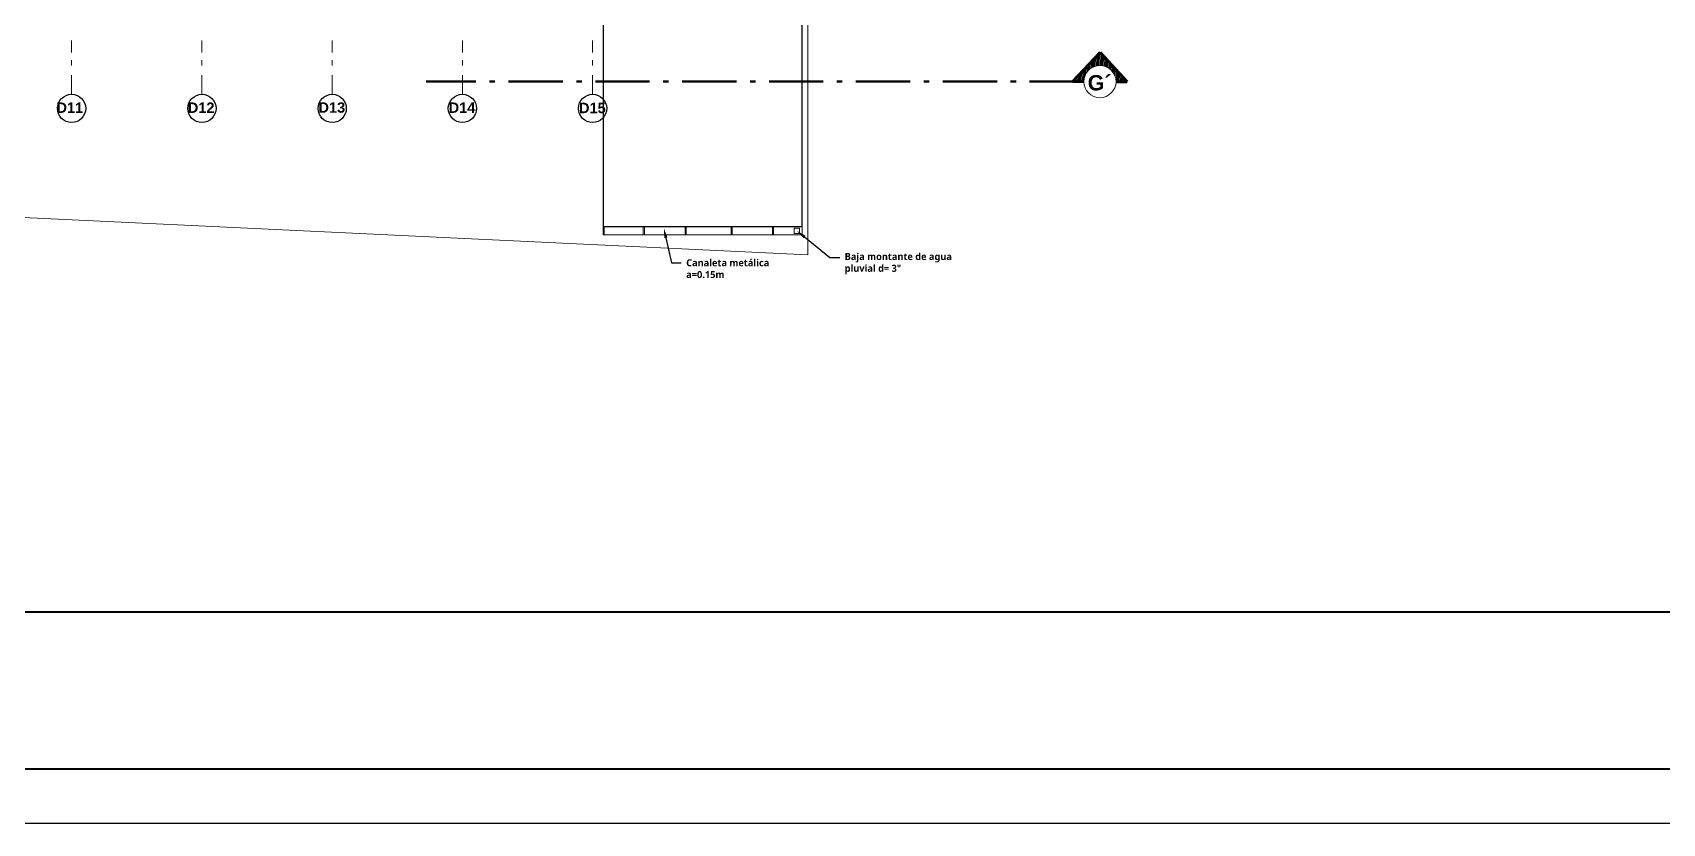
# Model space of a CAD drawing. Header units: metres. Extents: x 27 to 147, y -173 to 8.
# Drawn here: x 73.8 to 103.82, y -173.39 to -158.81 of the extents above; entities that cross this region are included whole.
import ezdxf
from ezdxf import colors
from ezdxf.entities.mleader import LeaderData, LeaderLine
from ezdxf.enums import TextEntityAlignment as Align
from ezdxf.math import Vec2, Vec3

# ---------------------------------------------------------------- set-up
doc = ezdxf.new("R2010")
doc.units = ezdxf.units.M
for name, pattern in [('1CORTE', [1.5, 1, -0.25, 0, -0.25]), ('ACAD_ISO04W100', [30, 24, -3, 0, -3]), ('Dot & Dashed', [0.670278, 0.352778, -0.176389, 0, -0.141111])]:
    doc.linetypes.add(name, pattern=pattern)
for name, color, linetype, lineweight in [('1', 7, 'Continuous', 5), ('A-TRAZO', 7, 'Continuous', 5), ('AA. Proyeccion Corte', 10, '1CORTE', 50), ('CORTE_EJE', 31, 'ACAD_ISO04W100', 80), ('Cotas varias El', 253, 'Continuous', 13), ('GRAFO 0 BLANCO', 7, 'Continuous', 0), ('GRAFO 4', 7, 'Continuous', 30), ('I.S.-CANALETAS M', 160, 'Continuous', 15), ('letras sr', 7, 'Continuous', 5), ('TEXTOS-SUBTITULO', 7, 'Continuous', 30)]:
    doc.layers.add(name, color=color, linetype=linetype, lineweight=lineweight)
doc.styles.add('Generales', font='trebuc.ttf', dxfattribs={"height": 0.1})
doc.styles.add('GENERATED_STYLE_1', font='arialbd.ttf')
doc.styles.add('TURBO_BASS', font='swisseb.ttf')

msp = doc.modelspace()

# ---------------------------------------------------------------- hatches: boundary and pattern name
at = {"layer": '1', "lineweight": 5}
h = msp.add_hatch(dxfattribs=at)
h.set_pattern_fill('_USER,_O', scale=0.02, angle=810, pattern_type=0)
h.set_pattern_definition([(90.373563, (244.574313, -216.084365), (0.019999575, 0.000130397), [])])
h.paths.add_polyline_path([(93.462, -159.423, -0.414214), (93.756, -159.721), (93.962, -159.722), (93.464, -159.177), (92.958, -159.716), (93.164, -159.717, -0.414214)])
h = msp.add_hatch(dxfattribs=at)
h.set_pattern_fill('_USER,_O', scale=0.02, angle=810, pattern_type=0)
h.set_pattern_definition([(90.373563, (244.574313, -216.084365), (0.019999575, 0.000130397), [])])
h.paths.add_polyline_path([(93.462, -159.423, -0.414214), (93.756, -159.721), (93.962, -159.722), (93.464, -159.177), (92.958, -159.716), (93.164, -159.717, -0.414214)])

# ---------------------------------------------------------------- linework, layer by layer
at = {"color": 7}
msp.add_lwpolyline([(26.786, -83.395), (146.786, -83.395), (146.786, -173.395), (26.786, -173.395), (26.786, -83.395)], dxfattribs=at)
at = {"color": 7, "lineweight": 40}
for points in [[(27.786, -84.395), (145.786, -84.395), (145.786, -172.395), (27.786, -172.395)], [(27.786, -84.395), (145.786, -84.395), (145.786, -169.5), (27.786, -169.5)]]:
    msp.add_lwpolyline(points, close=True, dxfattribs=at)
at = {"layer": '1', "color": 7}
msp.add_circle((93.46, -159.717), 0.296, dxfattribs=at)
msp.add_circle((93.46, -159.717), 0.296, dxfattribs=at)
at = {"layer": 'A-TRAZO', "lineweight": 30}
msp.add_lwpolyline([(87.977, -143.615), (84.306, -143.615), (84.306, -162.39), (87.977, -162.39), (87.977, -146.265)], dxfattribs=at)
at = {"layer": 'AA. Proyeccion Corte', "color": 7}
for p, q in [((93.164, -159.716), (81.048, -159.716)), ((93.164, -159.722), (93.164, -159.722))]:
    msp.add_line(p, q, dxfattribs=at)
at = {"layer": 'CORTE_EJE', "color": 7, "linetype": 'ACAD_ISO04W100', "ltscale": 0.8}
msp.add_lwpolyline([(93.164, -159.717), (92.958, -159.716), (93.464, -159.177), (93.962, -159.722), (93.756, -159.721)], dxfattribs=at)
msp.add_lwpolyline([(93.164, -159.717), (92.958, -159.716), (93.464, -159.177), (93.962, -159.722), (93.756, -159.721)], dxfattribs=at)
at = {"layer": 'Cotas varias El', "linetype": 'Dot & Dashed'}
for p, q in [((74.516, -159.95), (74.516, -158.958)), ((76.916, -159.95), (76.916, -158.958)), ((79.316, -159.95), (79.316, -158.958)), ((81.715, -159.95), (81.715, -158.958)), ((84.113, -159.95), (84.113, -158.958))]:
    msp.add_line(p, q, dxfattribs=at)
at = {"layer": 'GRAFO 0 BLANCO', "color": 7}
msp.add_lwpolyline([(128.571, -94.167), (139.003, -146.455), (139.003, -146.455), (139.003, -146.455), (139.003, -146.455), (139.003, -146.455), (139.003, -146.455), (139.003, -146.455), (139.003, -146.455), (139.003, -146.455), (139.003, -146.455), (140.661, -155.936), (140.661, -155.936), (140.661, -155.936), (140.661, -155.936), (140.661, -155.936), (140.661, -155.936), (88.078, -153.097), (88.078, -162.909), (33.094, -160.29)], dxfattribs=at)
at = {"layer": 'GRAFO 4', "linetype": 'Continuous'}
for centre in [(74.516, -160.21), (76.916, -160.21), (79.316, -160.21), (81.715, -160.21), (84.113, -160.21)]:
    msp.add_circle(centre, 0.26, dxfattribs=at)
at = {"layer": 'I.S.-CANALETAS M'}
for points in [[(84.306, -162.39), (84.306, -162.54), (87.977, -162.54), (87.977, -162.39)], [(84.306, -162.542), (84.306, -162.392), (84.326, -162.392), (84.326, -162.542)], [(85.047, -162.543), (85.047, -162.393), (85.067, -162.393), (85.067, -162.543)], [(85.82, -162.543), (85.82, -162.393), (85.84, -162.393), (85.84, -162.543)], [(86.667, -162.544), (86.667, -162.394), (86.687, -162.394), (86.687, -162.544)], [(87.428, -162.544), (87.428, -162.394), (87.448, -162.394), (87.448, -162.544)], [(87.927, -162.417), (87.927, -162.517), (87.827, -162.517), (87.827, -162.417)]]:
    msp.add_lwpolyline(points, close=True, dxfattribs=at)

# ---------------------------------------------------------------- texts
at = {"char_height": 0.192, "width": 8.088250069704372e-15, "attachment_point": 9, "rotation": 0, "style": 'GENERATED_STYLE_1'}
for s, insert in [('D11', (74.729, -160.293)), ('D12', (77.148, -160.293)), ('D13', (79.555, -160.293)), ('D14', (81.953, -160.293)), ('D15', (84.355, -160.301))]:
    msp.add_mtext(s, dxfattribs=dict(at, insert=insert))
at = {"layer": 'TEXTOS-SUBTITULO', "style": 'TURBO_BASS'}
msp.add_text('G´', height=0.2831, rotation=360, dxfattribs=at).set_placement((93.454, -159.879), align=Align.CENTER)

# ---------------------------------------------------------------- leaders
at = {"layer": 'letras sr'}
ml = msp.add_multileader_mtext('Standard', dxfattribs=at)
ml.set_content('{\\fTrebuchet MS|b1|i0|c0|p34;Canaleta metálica\\Pa=0.15m}', color=256, style='Generales')
ml.set_leader_properties()
ml.build(insert=Vec2(0, 0))
ml.multileader.update_dxf_attribs({"text_right_attachment_type": 6, "dogleg_length": 0.183, "arrow_head_size": 0.18})
ctx = ml.context
ctx.base_point, ctx.char_height, ctx.arrow_head_size, ctx.landing_gap_size, ctx.plane_origin = Vec3(85.748, -163.06), 0.13, 0.18, 0.09, Vec3(87.739, -161.581)
ctx.right_attachment = 6
notes = []
notes.append((ctx, [(1, (1, 1, 0), (85.565, -163.06), (1, 0), 0.183, [(0, [(85.426, -162.419)], 0, [])])]))
ctx.mtext.insert, ctx.mtext.width, ctx.mtext.defined_height, ctx.mtext.flow_direction = Vec3(85.838, -162.992), 1.6912, 0.527, 5
ml = msp.add_multileader_mtext('Standard', dxfattribs=at)
ml.set_content('{\\fTrebuchet MS|b1|i0|c0|p34;Baja montante de agua pluvial d= 3"}', color=256, style='Generales')
ml.set_leader_properties()
ml.build(insert=Vec2(0, 0))
ml.multileader.update_dxf_attribs({"text_right_attachment_type": 6, "dogleg_length": 0.183, "arrow_head_size": 0.18})
ctx = ml.context
ctx.base_point, ctx.char_height, ctx.arrow_head_size, ctx.landing_gap_size, ctx.plane_origin = Vec3(88.667, -162.961, -0.001), 0.13, 0.18, 0.09, Vec3(89.035, -161.987, -0.001)
ctx.right_attachment = 6
notes.append((ctx, [(0, (1, 1, 0), (88.484, -162.961, -0.001), (1, 0), 0.183, [(0, [(87.877, -162.467, -0.001)], 0, [])])]))
ctx.mtext.insert, ctx.mtext.width, ctx.mtext.defined_height, ctx.mtext.flow_direction = Vec3(88.757, -162.877, -0.001), 2.43984, 1.207, 5
for ctx, leaders in notes:
    for number, flags, end, landing, length, lines in leaders:
        leader = LeaderData()
        leader.index, (leader.has_last_leader_line, leader.has_dogleg_vector, leader.attachment_direction) = number, flags
        leader.last_leader_point, leader.dogleg_vector, leader.dogleg_length = Vec3(end), Vec3(landing), length
        for number, points, colour, breaks in lines:
            line = LeaderLine()
            line.index, line.vertices, line.color, line.breaks = number, Vec3.list(points), colors.encode_raw_color(colour), breaks
            leader.lines.append(line)
        ctx.leaders.append(leader)

doc.saveas('drawing.dxf')
